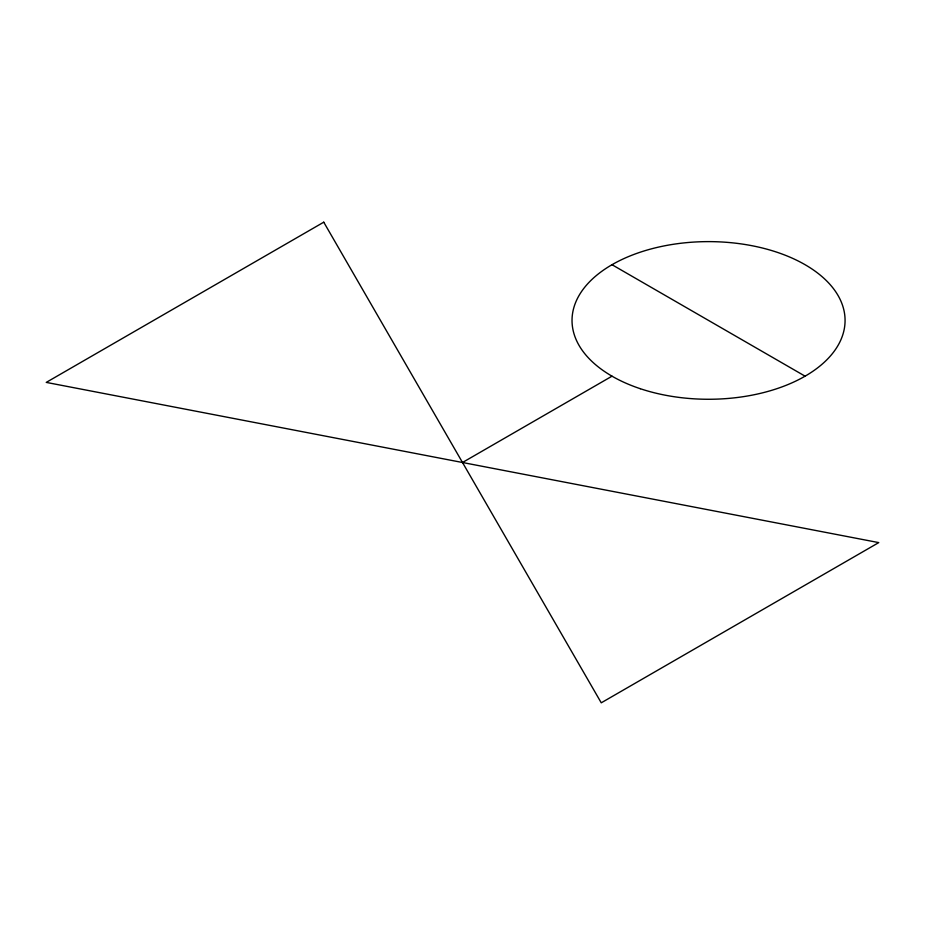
<?xml version="1.0" encoding="UTF-8"?>
<svg xmlns="http://www.w3.org/2000/svg" width="925" height="925" viewBox="0 0 925 925"><rect width="100%" height="100%" fill="white"/><g stroke="black" fill="none" stroke-linecap="round" stroke-linejoin="round"><path stroke-width="1.39" d="M462.5 462.5L612.015 376.174M612.015 264.712L805.085 376.174M323.75 222.185L46.25 382.395L878.75 542.605L601.25 702.815L323.75 222.185M640.297 388.708A136.518 78.822 0 0 0 845.068 320.443A136.518 78.822 0 0 0 640.297 252.178A136.518 78.822 0 0 0 640.297 388.708"/></g></svg>
